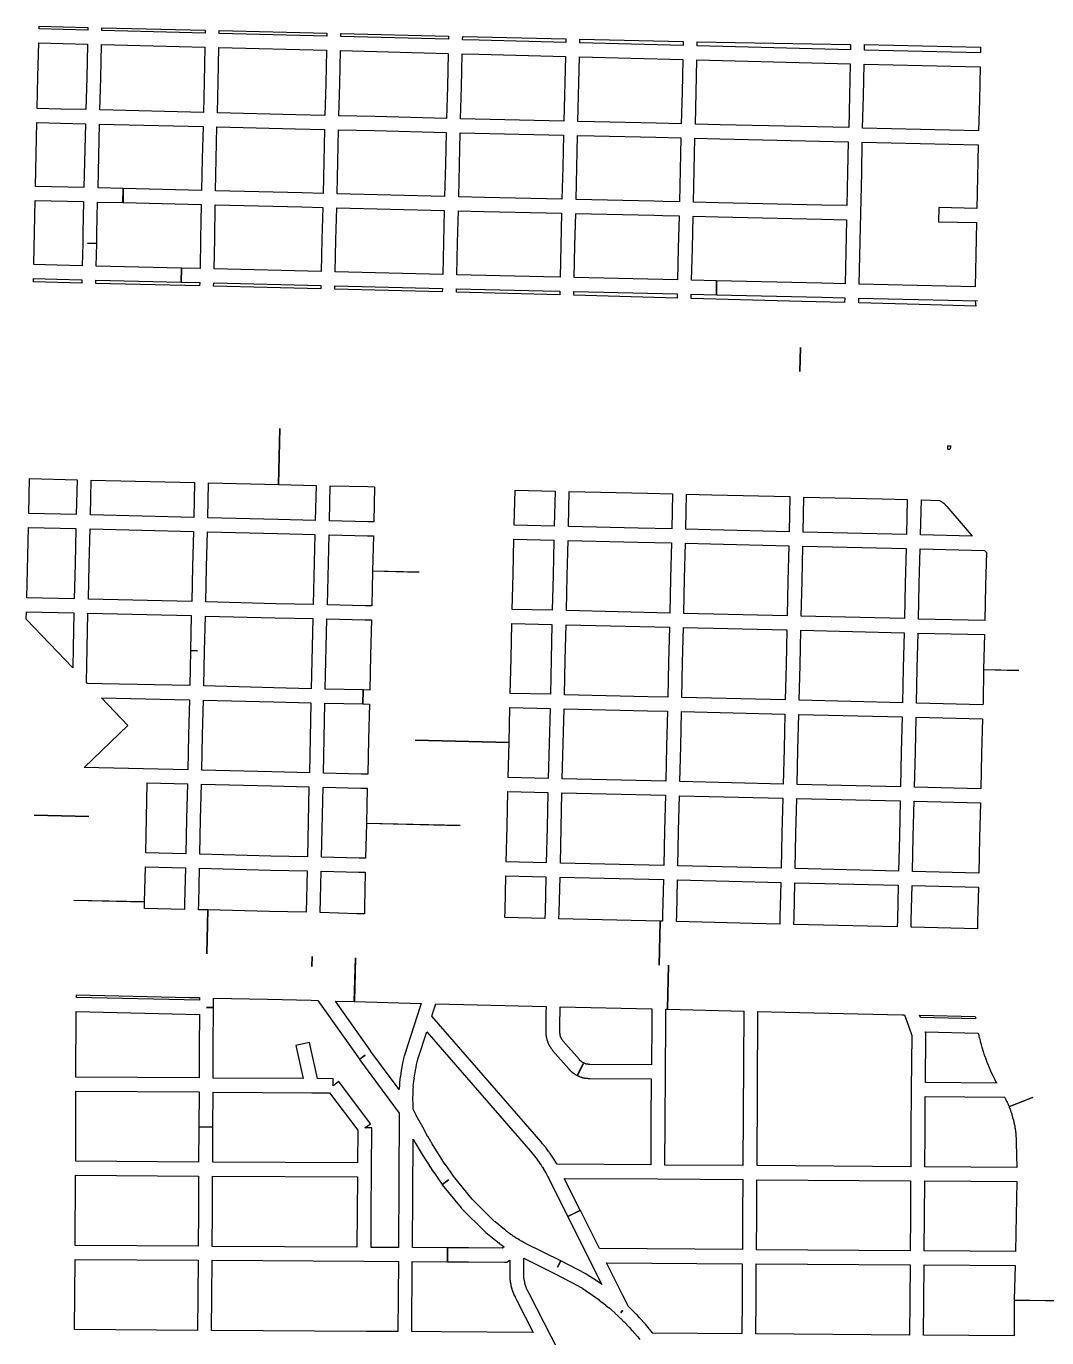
# Model space of a CAD drawing. Extents: x 0 to 1129, y 203 to 1017.
# Drawn here: x 114.6 to 196.5, y 681.2 to 786.5 of the extents above; entities that cross this region are included whole.
import ezdxf

# ---------------------------------------------------------------- set-up
doc = ezdxf.new("R2010")
doc.units = 0
doc.layers.get('0').update_dxf_attribs({"linetype": 'CONTINUOUS'})

msp = doc.modelspace()

# ---------------------------------------------------------------- linework, layer by layer
at = {"color": 1}
for points in [[(115.6335, 786.461668), (119.542278, 786.36289), (119.535234, 786.151223), (115.626456, 786.257045), (115.6335, 786.461668)], [(120.664111, 786.334668), (128.961444, 786.137112), (128.9544, 785.911334), (126.894178, 785.960712), (120.657067, 786.123023), (120.664111, 786.334668)], [(130.090333, 786.10889), (138.733389, 785.897223), (138.726345, 785.657334), (130.083289, 785.883112), (130.090333, 786.10889)], [(139.862278, 785.869023), (148.505333, 785.671468), (148.498289, 785.410378), (139.855234, 785.629112), (139.862278, 785.869023)], [(149.634222, 785.643246), (157.9245, 785.438601), (157.917456, 785.163468), (150.953622, 785.34689), (149.627178, 785.382179), (149.634222, 785.643246)], [(159.046333, 785.410401), (167.343667, 785.226957), (167.336622, 784.923556), (159.039289, 785.135246), (159.046333, 785.410401)], [(115.598222, 785.128111), (119.507, 785.022289), (119.4435, 782.327044), (119.38, 779.765889), (117.369167, 779.815266), (115.478278, 779.864667), (115.534722, 782.425845), (115.598222, 785.128111)], [(120.628833, 784.994067), (126.858889, 784.838822), (128.926167, 784.782378), (128.869722, 782.002511), (128.813278, 779.540111), (120.508889, 779.737667), (120.572389, 782.298822), (120.628833, 784.994067)], [(130.055056, 784.754291), (138.698111, 784.528513), (138.634611, 781.861536), (138.578167, 779.300358), (136.228667, 779.356802), (129.935111, 779.512024), (129.998611, 781.974425), (130.055056, 784.754291)], [(139.827, 784.500246), (148.470056, 784.281535), (148.406556, 781.635713), (148.336, 779.060424), (142.578667, 779.208602), (139.7, 779.27209), (139.7635, 781.833268), (139.827, 784.500246)], [(168.472556, 785.198734), (180.777444, 785.008223), (180.7704, 784.570801), (168.465511, 784.895334), (168.472556, 785.198734)], [(181.906333, 784.987068), (191.226722, 784.775401), (191.219678, 784.323846), (181.899289, 784.542579), (181.906333, 784.987068)], [(149.598944, 784.253177), (150.925389, 784.217888), (157.889222, 784.034466), (157.762222, 778.841577), (149.464889, 779.032066), (149.535444, 781.607355), (149.598944, 784.253177)], [(159.011056, 784.00647), (167.308389, 783.79478), (167.251944, 781.16307), (167.188444, 778.630114), (165.1635, 778.67247), (160.224611, 778.785359), (158.891111, 778.813581), (159.011056, 784.00647)], [(168.437278, 783.766671), (180.742167, 783.442138), (180.685722, 780.873916), (180.629278, 778.319782), (170.321111, 778.552627), (168.317333, 778.602004), (168.373778, 781.13496), (168.437278, 783.766671)], [(181.871056, 783.413916), (191.191444, 783.195182), (191.120889, 780.514071), (191.064444, 778.072849), (181.751111, 778.29156), (181.814611, 780.845694), (181.871056, 783.413916)], [(115.450056, 778.735846), (117.340944, 778.686445), (119.351778, 778.637068), (119.224778, 773.50769), (115.337167, 773.599401), (115.393611, 776.181734), (115.450056, 778.735846)], [(120.480667, 778.608846), (128.785056, 778.41129), (128.721556, 775.850135), (128.665111, 773.274846), (122.385667, 773.430068), (122.364511, 772.301179), (128.643956, 772.145957), (128.594567, 769.415468), (128.552234, 767.016579), (127.056456, 767.044801), (127.0353, 765.915912), (128.516967, 765.88769), (128.509923, 765.612512), (120.170256, 765.817112), (120.1773, 766.078179), (127.028245, 765.915912), (127.056467, 767.044801), (120.205523, 767.207068), (120.254911, 769.027401), (119.499967, 769.048624), (120.254911, 769.041625), (120.269023, 769.888292), (120.325467, 772.350692), (122.357467, 772.301292), (122.385689, 773.430181), (120.353689, 773.479581), (120.480667, 778.608846)], [(129.906889, 778.383135), (136.200444, 778.227913), (138.549944, 778.171469), (138.486444, 775.603247), (138.486444, 775.596247), (138.43, 773.042114), (136.750778, 773.077403), (129.779889, 773.246736), (129.850444, 775.822025), (129.906889, 778.383135)], [(139.671778, 778.143247), (142.550444, 778.079758), (148.307778, 777.93158), (148.251333, 775.370425), (148.187833, 772.802202), (139.558889, 773.013846), (139.615333, 775.575024), (139.671778, 778.143247)], [(149.436667, 777.903358), (157.734, 777.712869), (157.677556, 775.144647), (157.607, 772.576425), (151.384, 772.72458), (149.316722, 772.77398), (149.380222, 775.335135), (149.436667, 777.903358)], [(158.862889, 777.68476), (160.196389, 777.656537), (165.135278, 777.550693), (167.160222, 777.501293), (167.033222, 772.364848), (165.706778, 772.400137), (165.015333, 772.414135), (158.735889, 772.555247), (158.806444, 775.116425), (158.862889, 777.68476)], [(168.289111, 777.47307), (170.292889, 777.423693), (180.601056, 777.190848), (180.544611, 774.735515), (180.481111, 772.061471), (178.477333, 772.09676), (170.172944, 772.294315), (168.162111, 772.336626), (168.289111, 777.47307)], [(181.722889, 777.162671), (191.036222, 776.94396), (190.979778, 774.375738), (190.923333, 771.828671), (187.861222, 771.899249), (187.833, 770.77036), (190.895111, 770.699782), (190.831611, 768.124516), (190.775167, 765.549249), (181.468889, 765.76796), (181.595889, 771.461782), (181.6735, 774.707338), (181.722889, 777.162671)], [(115.308944, 772.470873), (119.196556, 772.379162), (119.140111, 769.909695), (119.126, 769.055985), (119.076611, 767.235651), (117.065778, 767.285029), (115.196056, 767.327385), (115.245444, 769.923829), (115.308944, 772.470873)], [(129.758722, 772.118096), (136.729611, 771.955829), (138.401778, 771.913473), (138.331222, 769.338207), (138.274778, 766.769985), (129.681111, 766.988718), (129.723444, 769.401695), (129.758722, 772.118096)], [(139.530667, 771.885251), (148.159611, 771.673607), (148.096111, 769.098318), (148.032611, 766.530096), (139.403667, 766.741762), (139.460111, 769.309985), (139.530667, 771.885251)], [(149.2885, 771.645385), (151.362833, 771.595985), (157.578778, 771.461918), (157.522333, 768.87254), (157.465889, 766.318429), (156.132389, 766.346651), (149.1615, 766.501873), (149.225, 769.077162), (149.2885, 771.645385)], [(158.707667, 771.433605), (164.987111, 771.28545), (165.678556, 771.271452), (167.005, 771.236162), (166.948556, 768.639718), (166.885056, 766.099718), (158.587722, 766.290229), (158.651222, 768.84434), (158.707667, 771.433605)], [(168.133889, 771.207827), (170.144722, 771.165517), (178.449111, 770.98205), (180.452889, 770.932672), (180.34, 765.796228), (178.463222, 765.838561), (170.024778, 766.029072), (170.003622, 764.900183), (178.435011, 764.709672), (180.311789, 764.667339), (180.304745, 764.293383), (176.861634, 764.37805), (167.978689, 764.617961), (167.985734, 764.949561), (170.003622, 764.900183), (170.017734, 766.029072), (168.013956, 766.071383), (168.077456, 768.611383), (168.133889, 771.207827)], [(115.167833, 766.205043), (117.044611, 766.16271), (119.048389, 766.106266), (119.041345, 765.845199), (115.160789, 765.936932), (115.167833, 766.205043)], [(129.645833, 765.859332), (138.246556, 765.640599), (138.239511, 765.379555), (129.638789, 765.584154), (129.645833, 765.859332)], [(139.375444, 765.612377), (148.004389, 765.40071), (147.997345, 765.14671), (139.3684, 765.351332), (139.375444, 765.612377)], [(149.133278, 765.372601), (156.104167, 765.217378), (157.437667, 765.189156), (157.430622, 764.89989), (149.126234, 765.118601), (149.133278, 765.372601)], [(158.5595, 765.160934), (166.856833, 764.97749), (166.849789, 764.64589), (158.552456, 764.871668), (158.5595, 765.160934)], [(181.440667, 764.638868), (190.979778, 764.41309), (190.796333, 764.384868), (190.852778, 764.003868), (186.280778, 764.123801), (181.433611, 764.264912), (181.440667, 764.638868)], [(176.762833, 760.680803), (176.713444, 758.740537), (176.7064, 758.740537), (176.762833, 760.680803)], [(134.951611, 754.161605), (134.965722, 754.161605), (134.845778, 749.674272), (137.865556, 749.603739), (137.802056, 746.795605), (134.789333, 746.866183), (129.166056, 746.993161), (129.229556, 749.808339), (134.845778, 749.674272), (134.951611, 754.161605)], [(188.595, 752.778716), (188.827833, 752.771717), (188.743167, 752.489495), (188.587944, 752.496494), (188.595, 752.778716)], [(114.857389, 750.153666), (118.674444, 750.061955), (118.610944, 747.260911), (114.793889, 747.352622), (114.857389, 750.153666)], [(119.803333, 750.033778), (128.100667, 749.836222), (128.044222, 747.021044), (119.739833, 747.232734), (119.803333, 750.033778)], [(138.994444, 749.575291), (142.021278, 749.504713), (142.550444, 749.490714), (142.550444, 749.483715), (142.494, 746.675604), (142.028333, 746.689602), (138.930944, 746.767202), (138.994444, 749.575291)], [(153.839333, 749.215401), (157.056667, 749.144846), (157.056667, 749.137846), (156.993167, 746.329758), (153.768778, 746.407358), (153.839333, 749.215401)], [(158.185556, 749.116623), (164.472056, 748.968445), (166.482889, 748.919068), (166.419389, 746.110957), (163.731222, 746.167401), (158.122056, 746.301468), (158.185556, 749.116623)], [(167.611778, 748.8908), (169.643778, 748.841423), (175.909111, 748.700312), (175.845611, 745.885134), (169.552056, 746.033289), (167.548278, 746.082689), (167.611778, 748.8908)], [(177.038, 748.672089), (183.331556, 748.516845), (185.335333, 748.467467), (185.264778, 745.6664), (176.9745, 745.856911), (177.038, 748.672089)], [(186.464222, 748.439245), (187.917667, 748.403956), (187.931778, 748.389958), (187.938822, 748.382958), (187.967044, 748.375959), (187.9882, 748.36896), (188.023477, 748.340738), (188.030522, 748.340738), (188.044633, 748.319515), (188.072855, 748.312516), (188.079899, 748.305517), (188.108122, 748.284294), (188.129277, 748.270295), (188.150432, 748.249072), (188.171588, 748.242073), (188.178632, 748.235074), (188.185676, 748.228075), (188.206832, 748.206852), (188.220943, 748.206852), (188.25622, 748.171585), (188.270332, 748.164586), (188.291487, 748.143363), (188.312642, 748.129365), (188.340865, 748.101143), (188.347909, 748.094143), (188.36202, 748.07292), (188.376131, 748.065921), (188.390242, 748.051923), (188.390242, 748.037699), (188.411398, 748.023701), (188.432553, 747.995479), (188.453708, 747.967256), (188.460753, 747.960257), (188.49603, 747.924968), (188.503075, 747.917969), (188.510119, 747.91097), (188.52423, 747.903971), (190.139952, 746.020149), (190.132908, 746.01315), (190.54213, 745.540439), (186.393463, 745.639194), (186.464222, 748.439245)], [(114.765667, 746.22371), (118.582722, 746.131999), (118.519222, 743.309777), (118.448667, 740.494599), (114.631611, 740.58631), (114.765667, 746.22371)], [(119.711611, 746.10389), (128.016, 745.899267), (127.945444, 743.084112), (127.874889, 740.275978), (119.577556, 740.46649), (119.648111, 743.281668), (119.711611, 746.10389)], [(129.137833, 745.871045), (134.761111, 745.737001), (137.773833, 745.666423), (137.639778, 740.036112), (134.62, 740.106645), (129.003778, 740.247756), (129.074333, 743.05589), (129.137833, 745.871045)], [(138.902722, 745.638042), (142.000111, 745.560443), (142.465778, 745.546444), (142.388167, 742.738333), (146.148778, 742.6466), (142.388167, 742.731266), (142.331722, 739.923178), (141.809611, 739.937176), (138.768667, 740.007754), (138.902722, 745.638042)], [(153.740556, 745.278288), (156.964944, 745.200688), (156.901444, 742.392555), (156.830889, 739.577399), (153.613556, 739.654999), (153.677056, 742.477221), (153.740556, 745.278288)], [(158.093833, 745.172466), (163.703, 745.038399), (166.391167, 744.981955), (166.327667, 742.166777), (166.257111, 739.358688), (157.959778, 739.549177), (158.030333, 742.357288), (158.093833, 745.172466)], [(167.520056, 744.953733), (169.523833, 744.904332), (175.817389, 744.756177), (175.753889, 741.940999), (175.690389, 739.132911), (167.386, 739.330466), (167.456556, 742.138555), (167.520056, 744.953733)], [(176.946278, 744.727955), (185.236556, 744.537444), (185.173056, 741.722288), (185.109556, 738.907133), (176.819278, 739.104688), (176.882778, 741.919844), (176.946278, 744.727955)], [(186.365444, 744.509176), (191.530111, 744.382199), (191.685333, 744.205799), (191.628889, 741.581132), (191.558333, 738.75891), (186.238444, 738.878865), (186.301944, 741.694021), (186.365444, 744.509176)], [(114.603389, 739.457579), (118.420444, 739.365868), (118.356944, 736.557757), (118.321667, 734.970246), (116.480167, 736.889357), (114.589278, 738.864912), (114.603389, 739.457579)], [(119.549333, 739.337646), (127.846667, 739.147135), (127.783167, 736.339046), (128.347611, 736.317823), (127.783167, 736.324822), (127.719667, 733.530822), (120.664111, 733.686067), (119.514056, 733.714289), (119.422333, 733.813044), (119.485833, 736.529444), (119.549333, 739.337646)], [(128.975556, 739.11907), (134.591778, 738.977959), (137.611556, 738.907426), (137.470444, 733.270026), (134.471833, 733.354693), (128.848556, 733.502848), (128.912056, 736.310982), (128.975556, 739.11907)], [(138.740444, 738.879204), (141.781389, 738.815693), (142.3035, 738.801695), (142.232944, 735.986517), (142.169444, 733.171361), (141.647333, 733.185359), (141.626178, 732.056471), (142.141234, 732.042472), (142.070678, 729.227317), (142.007178, 726.419183), (141.470956, 726.433407), (138.451178, 726.50394), (138.571122, 732.113118), (141.619122, 732.056674), (141.647345, 733.185563), (138.599345, 733.242007), (138.740444, 738.879204)], [(153.585333, 738.526404), (156.802667, 738.448804), (156.739167, 735.640693), (156.675667, 732.832582), (153.458333, 732.903137), (153.521833, 735.718315), (153.585333, 738.526404)], [(157.931556, 738.420672), (166.228889, 738.230183), (166.165389, 735.42205), (166.101889, 732.599827), (164.493222, 732.642183), (157.804556, 732.80445), (157.868056, 735.612561), (157.931556, 738.420672)], [(167.357778, 738.201893), (175.662167, 738.004338), (175.598667, 735.188889), (175.528111, 732.380778), (167.230778, 732.571266), (167.294278, 735.393489), (167.357778, 738.201893)], [(176.791056, 737.976206), (185.081333, 737.77865), (185.010778, 734.970517), (184.947278, 732.162428), (176.657, 732.352917), (176.727556, 735.161028), (176.791056, 737.976206)], [(186.210222, 737.750428), (191.530111, 737.630472), (191.466611, 734.822361), (194.288833, 734.751806), (191.466611, 734.80825), (191.417222, 732.232961), (191.417222, 732.155361), (191.410178, 732.000139), (186.076178, 732.134206), (186.139678, 734.942294), (186.210222, 737.750428)], [(120.628833, 732.557178), (120.642944, 732.557178), (127.691444, 732.401933), (127.627944, 729.579711), (127.564444, 726.771622), (119.253, 726.969178), (122.759611, 730.327622), (120.628833, 732.557178)], [(128.820333, 732.373711), (134.443611, 732.2326), (137.442222, 732.140889), (137.322278, 726.531711), (134.309556, 726.609333), (128.679222, 726.7434), (128.756833, 729.551489), (128.820333, 732.373711)], [(153.430111, 731.774068), (156.647444, 731.703512), (156.576889, 728.895401), (156.576889, 728.888402), (156.506333, 726.073224), (153.296056, 726.150846), (153.359556, 728.958935), (145.831278, 729.142402), (153.359556, 728.973069), (153.430111, 731.774068)], [(157.776333, 731.675471), (164.465, 731.513204), (166.073667, 731.484982), (166.010167, 728.66276), (165.946667, 725.854378), (157.635222, 726.044889), (157.698722, 728.867111), (157.776333, 731.675471)], [(167.202556, 731.45676), (175.499889, 731.252137), (175.436389, 728.444026), (175.372889, 725.628848), (167.075556, 725.826404), (167.139056, 728.634537), (167.202556, 731.45676)], [(176.628778, 731.223915), (184.919056, 731.033426), (184.855556, 728.211204), (184.792056, 725.40307), (176.487667, 725.600626), (176.558222, 728.415556), (176.628778, 731.223915)], [(186.047944, 731.005204), (191.374889, 730.871137), (191.304333, 728.077137), (191.240833, 725.247871), (185.920944, 725.374848), (185.984444, 728.182982), (186.047944, 731.005204)], [(124.311833, 725.727536), (127.536222, 725.642869), (127.465667, 722.834735), (127.402167, 720.026647), (124.184833, 720.104247), (124.241278, 722.912358), (124.311833, 725.727536)], [(128.651, 725.614714), (134.288389, 725.480648), (137.294056, 725.403025), (137.167056, 719.786803), (134.231944, 719.850314), (128.531056, 719.998492), (128.594556, 722.806581), (128.651, 725.614714)], [(138.422944, 725.374803), (141.449778, 725.311314), (141.978944, 725.297316), (141.915444, 722.482161), (149.443722, 722.298694), (141.915444, 722.468027), (141.844889, 719.674027), (141.329833, 719.688251), (138.295944, 719.758784), (138.422944, 725.374803)], [(153.267833, 725.022138), (156.478111, 724.944516), (156.414611, 722.136405), (156.351111, 719.307116), (153.133778, 719.384738), (153.204333, 722.214004), (153.267833, 725.022138)], [(157.607, 724.916294), (165.918444, 724.725782), (165.847889, 721.910627), (165.847889, 721.903628), (165.784389, 719.088472), (157.48, 719.286028), (157.5435, 722.10825), (157.607, 724.916294)], [(167.047333, 724.69756), (175.344667, 724.500004), (175.267056, 721.684849), (175.203556, 718.869694), (166.913278, 719.060182), (166.976778, 721.882405), (167.047333, 724.69756)], [(176.4665, 724.471782), (184.763833, 724.274227), (184.700333, 721.459071), (184.629778, 718.643916), (176.332444, 718.841471), (176.395944, 721.656627), (176.4665, 724.471782)], [(185.892722, 724.246004), (191.212611, 724.119027), (191.142056, 721.31796), (191.078556, 718.488671), (185.751611, 718.615694), (185.815111, 721.430556), (185.892722, 724.246004)], [(115.238389, 723.131249), (119.605778, 723.01836), (115.231333, 723.124182), (115.238389, 723.131249)], [(124.156611, 718.975335), (127.373944, 718.897735), (127.310444, 716.089602), (127.296333, 715.567513), (124.079, 715.638046), (124.093111, 716.167224), (118.441611, 716.294224), (118.441611, 716.301223), (124.093111, 716.167156), (124.156611, 718.975335)], [(128.502833, 718.869513), (134.203722, 718.721335), (137.138833, 718.657824), (137.061222, 715.341735), (134.126111, 715.405224), (129.173111, 715.525157), (129.0955, 711.997379), (129.088456, 711.997379), (129.173122, 715.525157), (128.425234, 715.539381), (128.439345, 716.06147), (128.502833, 718.869513)], [(138.267722, 718.629602), (141.308667, 718.559069), (141.816667, 718.544845), (141.753167, 715.722622), (141.739056, 715.200534), (141.146389, 715.214532), (138.190111, 715.313332), (138.267722, 718.629602)], [(153.105556, 718.269892), (156.322889, 718.192293), (156.252333, 715.384159), (156.238222, 714.847937), (153.020889, 714.918515), (153.035, 715.454737), (153.105556, 718.269892)], [(157.451778, 718.164003), (165.756167, 717.95938), (165.692667, 715.151269), (165.678556, 714.622091), (165.495111, 714.62909), (165.403389, 711.101313), (165.488056, 714.62909), (157.367111, 714.819579), (157.381222, 715.355801), (157.451778, 718.164003)], [(166.885056, 717.931158), (175.175333, 717.740669), (175.111833, 714.932536), (175.097722, 714.396313), (172.896389, 714.445714), (166.807444, 714.593869), (166.821556, 715.123047), (166.885056, 717.931158)], [(176.304222, 717.712515), (184.601556, 717.514959), (184.538056, 714.699781), (184.523944, 714.170603), (176.226611, 714.368159), (176.240722, 714.897337), (176.304222, 717.712515)], [(185.723389, 717.486692), (191.050333, 717.359669), (190.979778, 714.558625), (190.965667, 714.015359), (185.645778, 714.142336), (185.659889, 714.671514), (185.723389, 717.486692)], [(137.541, 711.792667), (137.548044, 711.792667), (137.519822, 710.981266), (137.541, 711.792667)], [(141.040556, 711.686822), (140.955889, 708.166111), (146.304, 708.025), (146.198167, 707.6934), (145.9865, 707.037222), (144.956389, 703.855178), (144.956389, 703.833955), (144.949345, 703.819957), (144.8929, 703.587112), (144.885856, 703.587112), (144.885856, 703.580113), (144.836467, 703.354335), (144.787078, 703.121513), (144.787078, 703.114514), (144.744745, 702.881669), (144.737701, 702.87467), (144.702423, 702.648892), (144.702423, 702.634894), (144.660089, 702.409116), (144.660089, 702.402117), (144.660089, 702.388119), (144.631867, 702.162341), (144.624823, 702.155342), (144.596601, 701.922498), (144.596601, 701.915498), (144.568378, 701.682676), (144.568378, 701.675677), (144.554267, 701.435788), (144.554267, 701.428789), (144.533112, 701.188878), (144.533112, 701.111278), (142.261223, 704.173389), (142.268267, 704.180388), (139.431934, 708.209122), (140.934767, 708.166788), (141.040556, 711.686822)], [(166.158333, 711.080135), (166.080722, 707.559401), (172.219056, 707.411246), (172.141444, 695.007556), (165.862, 695.049912), (165.883155, 698.500068), (165.911378, 702.514668), (165.9396, 706.458734), (165.946644, 707.559401), (166.073644, 707.559401), (166.158333, 711.080135)], [(118.625056, 708.716625), (127.6985, 708.497892), (128.502833, 708.483893), (128.502833, 708.272204), (118.625056, 708.490938), (118.625056, 708.716625)], [(129.631722, 708.45549), (133.956778, 708.349646), (137.456333, 708.272023), (138.013722, 708.258025), (141.336889, 703.537847), (141.802556, 703.855359), (141.351, 703.53078), (144.540111, 699.198692), (144.469556, 688.431892), (142.275278, 688.438891), (142.296433, 691.26818), (142.317589, 694.64778), (142.338744, 698.027379), (141.788411, 698.027379), (142.232911, 698.359002), (139.699966, 701.745668), (139.241355, 701.407002), (139.248399, 701.97849), (137.985455, 701.98549), (137.329288, 704.885312), (136.235677, 704.631312), (136.828344, 701.992556), (129.603455, 702.027823), (129.610499, 704.589001), (129.62461, 707.693445), (129.067221, 707.693445), (129.067221, 707.700444), (129.62461, 707.700444), (129.62461, 707.954444), (129.631654, 707.954444), (129.631722, 708.45549)], [(147.489333, 707.996778), (156.329944, 707.785111), (156.3229, 707.277111), (156.315856, 706.663266), (156.315856, 705.746067), (156.315856, 705.717845), (156.315856, 705.703621), (156.315856, 705.696622), (156.315856, 705.689622), (156.315856, 705.668399), (156.315856, 705.6614), (156.315856, 705.633178), (156.315856, 705.618954), (156.315856, 705.590732), (156.315856, 705.56251), (156.315856, 705.55551), (156.3229, 705.527288), (156.3229, 705.506065), (156.3229, 705.492067), (156.3229, 705.477843), (156.3229, 705.449621), (156.329944, 705.442622), (156.329944, 705.435622), (156.329944, 705.4074), (156.329944, 705.400401), (156.344056, 705.343957), (156.344056, 705.336958), (156.3511, 705.315734), (156.3511, 705.294511), (156.3511, 705.280287), (156.358144, 705.273288), (156.379299, 705.188622), (156.379299, 705.174623), (156.386344, 705.167624), (156.386344, 705.139402), (156.393388, 705.132403), (156.393388, 705.104181), (156.400432, 705.097182), (156.400432, 705.090182), (156.414543, 705.06196), (156.414543, 705.054961), (156.428654, 704.998517), (156.435699, 704.991518), (156.435699, 704.984518), (156.44981, 704.956296), (156.44981, 704.949297), (156.456854, 704.942298), (156.456854, 704.9283), (156.463898, 704.914076), (156.463898, 704.907077), (156.470943, 704.878854), (156.485054, 704.857631), (156.492098, 704.850632), (156.499142, 704.836634), (156.499142, 704.822636), (156.506187, 704.808638), (156.506187, 704.801638), (156.520298, 704.773416), (156.527342, 704.766417), (156.555564, 704.709973), (156.562608, 704.702974), (156.569653, 704.674751), (156.576697, 704.667752), (156.590808, 704.63953), (156.597852, 704.632531), (156.611963, 704.604309), (156.611963, 704.59731), (156.619008, 704.59031), (156.633119, 704.562088), (156.640163, 704.562088), (156.640163, 704.555089), (156.647207, 704.533866), (156.654252, 704.526867), (156.668363, 704.519868), (156.675407, 704.498645), (156.682451, 704.491646), (156.703607, 704.463423), (156.703607, 704.456424), (156.710651, 704.435201), (156.717695, 704.428202), (156.724739, 704.421203), (156.738851, 704.39998), (156.745895, 704.392981), (156.781173, 704.350625), (156.788217, 704.343626), (156.795261, 704.336626), (156.830539, 704.287226), (156.830539, 704.280227), (156.84465, 704.280227), (156.858761, 704.252005), (158.149928, 702.770316), (158.164039, 702.756318), (158.164039, 702.749318), (158.192261, 702.721096), (158.199305, 702.714097), (158.20635, 702.700099), (158.213394, 702.6931), (158.227505, 702.686101), (158.234549, 702.664878), (158.241594, 702.664878), (158.248638, 702.657878), (158.269793, 702.64388), (158.276838, 702.629656), (158.30506, 702.608433), (158.319171, 702.58721), (158.333282, 702.580211), (158.354437, 702.558988), (158.354437, 702.551989), (158.368548, 702.54499), (158.38266, 702.53799), (158.389704, 702.523992), (158.410859, 702.509994), (158.417903, 702.502995), (158.439059, 702.488771), (158.446103, 702.481772), (158.460214, 702.474773), (158.474325, 702.467774), (158.48137, 702.460774), (158.488414, 702.446776), (158.516636, 702.432552), (158.52368, 702.432552), (158.544836, 702.411329), (158.558947, 702.397331), (158.565991, 702.397331), (158.580102, 702.390332), (158.601258, 702.369109), (158.615369, 702.36211), (158.62948, 702.35511), (158.700035, 702.305733), (158.70708, 702.305733), (158.721191, 702.298734), (158.77058, 702.270511), (158.777624, 702.263512), (158.805846, 702.256513), (158.81289, 702.249514), (158.827002, 702.249514), (158.841113, 702.23529), (159.306779, 703.166623), (159.200946, 702.940846), (158.848168, 702.23529), (158.855212, 702.228291), (158.862257, 702.228291), (158.869301, 702.214293), (158.883412, 702.214293), (158.897523, 702.207294), (158.904567, 702.200295), (158.925723, 702.193295), (158.939834, 702.179071), (158.953945, 702.179071), (158.9751, 702.172072), (158.989212, 702.165073), (159.003323, 702.158074), (159.031545, 702.144076), (159.038589, 702.144076), (159.045633, 702.137077), (159.102078, 702.122853), (159.109122, 702.122853), (159.137344, 702.108855), (159.144389, 702.108855), (159.144389, 702.101855), (159.179666, 702.094856), (159.214944, 702.087857), (159.221988, 702.087857), (159.2361, 702.073859), (159.250211, 702.073859), (159.257255, 702.073859), (159.27841, 702.06686), (159.292521, 702.059861), (159.299566, 702.059861), (159.334843, 702.052862), (159.363066, 702.052862), (159.391288, 702.038638), (159.398332, 702.038638), (159.419488, 702.031639), (159.440643, 702.031639), (159.454754, 702.031639), (159.461798, 702.024639), (159.490021, 702.024639), (159.497065, 702.024639), (159.525287, 702.01764), (159.546442, 702.01764), (159.560554, 702.01764), (159.574665, 702.01764), (159.602887, 702.010641), (159.631109, 702.010641), (159.638153, 702.010641), (159.652264, 702.010641), (159.708709, 701.996643), (159.729864, 701.996643), (159.736909, 701.996643), (159.765131, 701.996643), (159.786286, 701.996643), (159.807442, 701.996643), (159.814486, 701.996643), (159.842708, 701.996643), (164.774541, 701.968421), (164.753386, 698.511176), (164.732231, 695.061021), (157.211008, 695.117465), (157.196897, 695.145687), (157.189853, 695.145687), (157.189853, 695.152686), (157.091075, 695.314975), (157.091075, 695.321975), (156.985242, 695.477219), (156.985242, 695.491218), (156.879409, 695.646462), (156.879409, 695.653462), (156.872364, 695.653462), (156.773586, 695.815751), (156.766542, 695.815751), (156.660709, 695.97095), (156.660709, 695.985174), (156.646598, 695.985174), (156.540764, 696.13333), (156.53372, 696.140329), (156.420831, 696.288507), (156.420831, 696.302505), (156.307942, 696.45066), (156.300898, 696.45066), (156.300898, 696.457659), (156.180954, 696.59877), (156.173909, 696.60577), (156.053965, 696.760969), (155.926965, 696.90208), (155.926965, 696.909079), (147.163965, 706.99148), (147.276854, 707.351302), (147.489333, 707.996778)], [(157.458833, 707.756889), (164.817778, 707.587556), (164.810734, 706.465711), (164.789578, 703.093178), (159.850689, 703.1214), (159.843645, 703.1214), (159.836601, 703.1214), (159.815445, 703.1214), (159.808401, 703.1214), (159.801357, 703.1214), (159.773135, 703.1214), (159.76609, 703.1214), (159.737868, 703.1214), (159.730824, 703.1214), (159.716713, 703.1214), (159.702602, 703.135398), (159.695557, 703.135398), (159.667335, 703.135398), (159.660291, 703.135398), (159.64618, 703.135398), (159.64618, 703.142398), (159.639135, 703.142398), (159.632091, 703.142398), (159.625047, 703.142398), (159.610936, 703.142398), (159.58978, 703.149397), (159.561558, 703.156396), (159.554514, 703.156396), (159.540403, 703.156396), (159.526292, 703.163395), (159.519247, 703.163395), (159.505136, 703.177619), (159.498092, 703.177619), (159.483981, 703.184618), (159.448703, 703.191617), (159.427548, 703.198616), (159.420504, 703.198616), (159.413459, 703.212614), (159.392304, 703.219614), (159.38526, 703.219614), (159.38526, 703.226613), (159.364104, 703.226613), (159.35706, 703.233612), (159.350016, 703.233612), (159.342971, 703.240611), (159.32886, 703.24761), (159.321816, 703.254609), (159.293594, 703.268607), (159.272438, 703.275606), (159.237161, 703.303829), (159.230116, 703.310828), (159.216005, 703.317827), (159.201894, 703.324826), (159.180739, 703.346049), (159.159583, 703.360047), (159.152539, 703.360047), (159.145495, 703.360047), (159.145495, 703.374271), (159.12434, 703.38827), (159.110228, 703.395269), (159.096117, 703.402268), (159.089073, 703.416266), (159.082029, 703.423265), (159.074985, 703.430264), (159.053829, 703.451487), (159.046785, 703.458486), (159.039741, 703.465486), (159.02563, 703.472485), (159.011518, 703.493708), (159.011518, 703.500707), (159.004474, 703.507706), (157.713307, 704.982328), (157.713307, 704.989327), (157.706263, 705.003326), (157.699219, 705.010325), (157.678064, 705.024323), (157.671019, 705.045546), (157.663975, 705.052545), (157.64282, 705.080767), (157.635775, 705.087767), (157.628731, 705.094766), (157.628731, 705.108764), (157.621687, 705.122988), (157.607576, 705.129987), (157.600531, 705.15121), (157.592889, 705.160444), (157.585845, 705.174443), (157.571734, 705.188441), (157.571734, 705.19544), (157.564689, 705.202439), (157.564689, 705.209438), (157.557645, 705.223436), (157.550601, 705.24466), (157.53649, 705.258658), (157.53649, 705.265657), (157.529445, 705.272656), (157.529445, 705.279655), (157.529445, 705.293879), (157.522401, 705.307877), (157.515357, 705.314876), (157.515357, 705.328875), (157.501246, 705.335874), (157.501246, 705.342873), (157.501246, 705.349872), (157.494201, 705.349872), (157.494201, 705.36387), (157.487157, 705.399159), (157.487157, 705.406158), (157.480113, 705.420157), (157.480113, 705.434381), (157.480113, 705.44138), (157.473069, 705.455378), (157.458958, 705.497711), (157.458958, 705.51171), (157.451913, 705.532933), (157.451913, 705.561155), (157.451913, 705.568154), (157.451913, 705.582152), (157.444869, 705.59615), (157.444869, 705.60315), (157.444869, 705.617148), (157.444869, 705.638371), (157.444869, 705.659594), (157.444869, 705.666593), (157.444869, 705.673592), (157.444869, 705.687816), (157.444869, 705.694815), (157.444869, 705.708814), (157.444869, 705.744103), (157.437825, 705.744103), (157.444869, 706.654258), (157.451913, 707.275147), (157.458833, 707.756889)], [(118.610944, 707.361733), (128.495778, 707.142999), (128.481667, 704.588911), (128.474622, 702.034777), (118.575678, 702.098288), (118.610944, 707.361733)], [(173.347944, 707.382956), (175.499889, 707.326511), (184.919056, 707.107778), (185.123667, 707.100779), (185.448222, 706.148267), (185.688111, 705.442712), (185.659889, 701.110601), (185.631667, 697.731001), (185.610511, 694.915823), (173.270333, 695.000444), (173.347944, 707.382956)], [(186.323111, 707.072466), (190.796333, 706.959577), (190.803378, 706.910177), (190.803378, 706.881955), (190.810422, 706.853733), (190.817466, 706.77611), (186.386577, 706.881955), (186.323111, 707.072466)], [(146.755556, 705.731956), (155.074056, 696.164622), (155.186944, 696.030578), (155.193989, 696.023579), (155.299822, 695.889535), (155.306866, 695.882536), (155.4127, 695.748491), (155.518533, 695.614447), (155.532644, 695.607448), (155.638477, 695.466337), (155.624366, 695.466337), (155.7302, 695.325226), (155.744311, 695.318227), (155.836033, 695.177116), (155.828989, 695.177116), (155.934822, 695.036004), (155.934822, 695.029005), (156.026544, 694.887894), (156.033589, 694.873896), (156.118255, 694.732785), (156.132366, 694.725786), (156.209977, 694.57763), (156.217022, 694.570631), (156.308744, 694.42952), (156.308744, 694.415296), (156.386355, 694.274185), (156.386355, 694.267186), (156.471022, 694.111964), (156.471022, 694.097966), (156.541577, 693.956854), (156.555688, 693.949855), (156.555688, 693.942856), (156.562733, 693.935857), (158.072622, 690.909035), (159.081566, 691.417035), (157.797455, 693.978213), (165.283399, 693.935857), (172.134344, 693.886479), (172.113188, 691.064257), (172.092033, 688.256146), (160.626755, 688.340813), (159.088644, 691.409991), (158.072644, 690.909035), (159.765977, 687.522368), (160.796089, 685.462146), (160.718477, 685.518591), (160.704366, 685.52559), (160.422144, 685.723145), (160.139922, 685.913657), (160.132878, 685.913657), (159.8436, 686.104168), (159.836556, 686.111167), (159.554333, 686.287545), (159.533178, 686.294544), (159.519067, 686.301543), (157.515289, 687.345765), (157.254234, 686.837765), (157.508234, 687.345765), (154.7354, 688.728654), (154.721289, 688.735653), (154.693067, 688.756876), (154.601345, 688.799187), (154.5449, 688.827409), (154.530789, 688.834408), (154.4814, 688.869697), (154.4179, 688.897919), (154.410856, 688.904919), (154.354411, 688.933141), (154.347367, 688.94014), (154.283867, 688.975429), (154.262712, 688.982428), (154.23449, 689.01065), (154.227445, 689.01065), (154.171001, 689.038873), (154.163957, 689.045872), (154.051068, 689.116427), (153.987568, 689.151716), (153.931123, 689.186983), (153.924079, 689.193982), (153.895857, 689.215205), (153.81119, 689.264605), (153.754746, 689.299872), (153.740635, 689.31387), (153.698301, 689.349159), (153.68419, 689.349159), (153.634801, 689.39147), (153.627757, 689.39147), (153.606602, 689.405694), (153.599557, 689.405694), (153.578402, 689.426917), (153.571358, 689.433916), (153.521969, 689.469182), (153.507858, 689.469182), (153.402024, 689.546805), (153.39498, 689.560803), (153.345591, 689.603159), (153.345591, 689.59616), (153.289147, 689.638493), (153.282102, 689.638493), (153.239769, 689.680826), (153.232725, 689.680826), (153.17628, 689.72316), (153.11278, 689.779604), (153.077333, 689.807556), (153.070289, 689.814555), (153.063245, 689.814555), (152.999745, 689.863955), (152.2448, 690.477799), (152.195411, 690.513066), (150.389189, 692.319288), (148.900467, 694.153733), (148.618245, 694.548844), (148.618245, 694.555843), (148.2443, 695.085021), (148.237256, 695.099019), (147.884478, 695.635241), (147.877434, 695.64224), (147.531712, 696.192551), (147.524668, 696.19955), (147.186001, 696.742839), (147.178957, 696.756838), (146.854401, 697.307193), (146.847357, 697.321192), (146.529857, 697.885636), (146.529857, 697.892635), (146.219412, 698.45708), (146.212368, 698.464079), (145.908979, 699.035567), (145.908979, 699.042567), (145.662035, 699.536478), (145.662035, 699.557701), (145.662035, 699.5647), (145.65499, 699.776344), (145.65499, 699.790568), (145.647946, 700.009279), (145.633835, 700.22799), (145.633835, 700.234989), (145.633835, 700.446656), (145.633835, 700.460654), (145.647946, 700.672321), (145.647946, 700.67932), (145.65499, 700.898054), (145.65499, 700.905053), (145.662035, 701.116742), (145.662035, 701.13074), (145.68319, 701.349474), (145.669079, 701.349474), (145.697301, 701.56114), (145.697301, 701.568139), (145.725523, 701.78685), (145.718479, 701.78685), (145.753757, 702.019695), (145.739646, 702.019695), (145.774924, 702.224295), (145.774924, 702.238293), (145.810201, 702.442915), (145.810201, 702.449914), (145.845479, 702.661581), (145.845479, 702.66858), (145.894868, 702.880224), (145.894868, 702.894448), (145.937201, 703.106092), (145.937201, 703.113092), (145.98659, 703.324758), (145.98659, 703.331757), (146.035979, 703.508158), (146.043023, 703.543447), (146.755556, 705.731956)], [(186.774667, 705.738955), (191.029167, 705.640177), (191.050322, 705.548466), (191.057366, 705.513177), (191.071477, 705.491954), (191.092633, 705.386109), (191.085589, 705.386109), (191.092633, 705.357887), (191.113788, 705.294398), (191.120832, 705.230887), (191.177277, 705.01922), (191.184321, 704.997997), (191.191365, 704.962731), (191.254865, 704.751064), (191.26191, 704.722842), (191.268954, 704.687553), (191.332454, 704.482953), (191.339498, 704.454731), (191.339498, 704.440733), (191.410054, 704.229066), (191.424165, 704.200844), (191.431209, 704.165577), (191.494709, 703.960955), (191.50882, 703.939732), (191.515865, 703.904443), (191.58642, 703.69982), (191.600531, 703.678597), (191.607575, 703.657374), (191.678131, 703.452752), (191.692242, 703.417463), (191.706353, 703.38924), (191.783964, 703.184641), (191.791009, 703.163417), (191.812164, 703.135195), (191.889775, 702.930595), (191.896819, 702.902373), (191.917975, 702.88115), (191.995586, 702.67655), (192.009697, 702.648328), (192.023808, 702.620106), (192.108475, 702.429594), (192.12963, 702.401372), (192.136674, 702.366106), (192.235452, 702.175594), (192.242496, 702.147372), (192.249541, 702.126149), (192.305985, 702.034416), (192.348318, 701.93566), (192.36243, 701.907438), (192.376541, 701.879216), (192.468263, 701.695749), (192.489418, 701.660482), (192.503529, 701.63226), (186.795585, 701.667527), (186.81674, 705.512816), (186.81674, 705.597482), (186.788518, 705.69626), (186.774667, 705.738955)], [(118.575667, 700.976444), (128.467556, 700.912932), (128.4464, 698.104821), (129.575289, 698.097822), (129.596444, 700.905911), (137.533944, 700.856533), (138.952111, 700.849534), (141.209889, 697.84389), (141.195778, 695.219223), (129.561167, 695.289756), (129.575278, 698.09789), (128.446389, 698.09789), (128.432278, 695.289756), (118.561556, 695.353267), (118.575667, 700.976444)], [(186.781722, 700.538977), (193.145833, 700.496666), (193.159944, 700.475443), (193.188167, 700.426042), (193.223444, 700.35551), (193.258722, 700.299065), (193.279878, 700.228487), (193.3081, 700.179109), (193.343378, 700.10151), (193.3716, 700.052109), (193.399822, 699.981554), (193.428044, 699.918042), (193.4492, 699.861598), (193.477422, 699.791065), (193.505644, 699.734621), (195.361255, 700.482487), (195.424755, 700.482487), (195.022589, 700.313154), (193.5127, 699.720487), (193.526811, 699.678176), (193.547966, 699.628776), (193.55501, 699.600554), (193.583233, 699.537065), (193.611455, 699.466487), (193.625566, 699.402998), (193.653788, 699.325376), (193.667899, 699.268931), (193.696122, 699.198398), (193.717277, 699.141954), (193.738432, 699.071376), (193.759588, 699.007887), (193.773699, 698.937332), (193.794854, 698.87382), (193.823076, 698.79622), (193.830121, 698.739776), (193.858343, 698.662176), (193.865387, 698.598665), (193.879498, 698.521065), (193.900654, 698.457554), (193.914765, 698.386998), (193.928876, 698.330554), (193.942987, 698.267065), (193.964142, 698.189443), (193.971187, 698.104776), (193.978231, 698.062443), (193.985275, 697.984843), (194.00643, 697.90722), (194.013475, 697.843732), (194.020519, 697.787287), (194.03463, 697.702621), (194.041674, 697.639109), (194.048719, 697.505065), (194.055763, 697.505065), (194.062807, 697.39922), (194.055763, 697.39922), (194.062807, 697.34982), (194.062807, 697.314554), (194.076918, 697.258109), (194.076918, 697.244111), (194.076918, 697.230113), (194.083963, 697.138402), (194.076918, 697.138402), (194.083963, 697.018446), (194.083963, 696.93378), (194.091007, 696.85618), (194.091007, 696.849181), (194.140396, 694.85247), (186.739118, 694.901847), (186.760273, 697.731136), (186.781722, 700.538977)], [(145.654889, 697.131358), (145.873611, 696.757402), (145.873611, 696.743404), (146.219333, 696.171892), (146.219333, 696.164893), (146.572111, 695.600449), (146.572111, 695.59345), (146.931944, 695.029005), (146.938989, 695.015007), (147.298822, 694.464674), (147.312933, 694.464674), (147.686878, 693.907274), (147.983211, 693.498074), (148.484155, 693.857896), (147.997322, 693.462785), (149.514266, 691.614229), (149.535422, 691.586007), (149.549533, 691.572009), (151.447477, 689.674053), (151.468633, 689.65283), (151.489788, 689.624608), (152.294122, 688.982564), (152.357622, 688.940208), (152.364666, 688.933209), (152.406999, 688.897942), (152.406999, 688.890943), (152.414043, 688.890943), (152.477543, 688.834498), (152.533988, 688.792165), (152.541032, 688.792165), (152.604532, 688.735721), (152.660977, 688.693387), (152.724477, 688.651054), (152.731521, 688.644055), (152.858521, 688.552321), (152.865565, 688.545322), (152.893787, 688.524099), (152.907898, 688.5171), (152.907898, 688.510101), (152.92201, 688.510101), (152.929054, 688.503102), (152.964332, 688.47488), (152.830276, 688.383146), (150.099776, 688.404369), (148.413498, 688.411368), (148.406454, 687.282479), (150.092732, 687.27548), (152.999621, 687.254257), (153.183065, 687.254257), (153.324176, 687.353035), (153.415898, 687.416524), (153.408854, 686.344079), (153.408854, 686.33708), (153.408854, 686.259458), (153.408854, 686.174791), (153.408854, 686.160793), (153.415898, 686.076126), (153.415898, 686.069127), (153.415898, 686.055129), (153.422943, 685.970462), (153.422943, 685.963463), (153.429987, 685.87173), (153.429987, 685.86473), (153.429987, 685.857731), (153.437031, 685.773065), (153.437031, 685.766066), (153.451142, 685.766066), (153.458187, 685.681399), (153.458187, 685.667175), (153.472298, 685.582508), (153.472298, 685.575509), (153.493453, 685.483798), (153.493453, 685.476799), (153.507564, 685.385066), (153.507564, 685.378066), (153.535786, 685.300444), (153.535786, 685.293445), (153.535786, 685.279447), (153.564009, 685.19478), (153.564009, 685.187781), (153.592231, 685.103114), (153.592231, 685.096115), (153.592231, 685.089116), (153.613386, 685.011494), (153.641608, 684.919783), (153.648653, 684.912784), (153.648653, 684.905785), (153.68393, 684.821118), (153.68393, 684.814119), (153.712153, 684.736496), (153.719197, 684.729497), (153.754475, 684.644831), (153.754475, 684.637831), (153.789753, 684.560209), (153.789753, 684.55321), (153.803864, 684.546211), (153.839141, 684.461544), (153.839141, 684.454545), (153.874419, 684.384012), (153.881463, 684.384012), (153.881463, 684.377013), (153.987297, 684.172391), (155.306686, 681.604168), (147.926575, 681.660613), (145.562963, 681.674837), (145.591186, 687.305148), (148.406352, 687.283924), (148.406352, 688.412813), (145.598241, 688.426812), (145.654889, 697.131358)], [(118.5545, 694.224333), (128.425222, 694.160822), (128.411111, 691.345667), (128.389956, 688.523444), (118.519234, 688.586956), (118.5545, 694.224333)], [(129.554111, 694.160822), (141.188722, 694.090289), (141.167567, 691.275111), (141.146411, 688.445845), (129.518856, 688.516378), (129.540011, 691.3386), (129.554111, 694.160822)], [(173.263278, 693.871556), (185.603444, 693.786889), (185.589333, 690.978778), (185.568178, 688.163622), (173.220956, 688.241222), (173.242111, 691.063444), (173.263278, 693.871556)], [(186.732333, 693.772778), (194.140667, 693.7234), (194.077167, 690.992889), (194.013667, 688.107178), (186.697056, 688.156556), (186.718211, 690.971711), (186.732333, 693.772778)], [(157.967048, 678.89181), (156.739381, 681.290698), (154.996659, 684.691499), (154.989615, 684.691499), (154.883781, 684.881988), (154.883781, 684.895986), (154.862626, 684.945386), (154.848515, 684.952385), (154.827359, 685.00883), (154.827359, 685.015829), (154.813248, 685.022828), (154.799137, 685.079272), (154.792093, 685.086271), (154.770938, 685.135649), (154.763893, 685.156872), (154.742738, 685.206272), (154.735694, 685.22027), (154.721583, 685.269648), (154.707471, 685.290871), (154.69336, 685.347316), (154.69336, 685.361314), (154.679249, 685.417758), (154.665138, 685.417758), (154.665138, 685.431756), (154.651027, 685.488201), (154.651027, 685.502199), (154.629872, 685.551577), (154.629872, 685.5728), (154.615761, 685.629244), (154.615761, 685.643242), (154.608716, 685.69262), (154.594605, 685.713843), (154.587561, 685.770288), (154.587561, 685.784286), (154.57345, 685.84073), (154.580494, 685.84073), (154.559339, 685.911286), (154.559339, 685.925284), (154.552294, 685.981729), (154.552294, 686.002952), (154.54525, 686.052352), (154.54525, 686.073575), (154.54525, 686.122953), (154.54525, 686.144176), (154.538206, 686.207687), (154.538206, 686.214686), (154.538206, 686.278175), (154.538206, 686.285174), (154.538206, 686.348685), (154.538206, 686.355684), (154.544889, 687.571046)], [(154.544889, 687.571046), (157.000222, 686.336313), (158.961667, 685.313268), (158.996944, 685.299044), (159.243889, 685.150889), (159.250933, 685.136891), (159.519044, 684.974624), (159.526089, 684.9604), (159.787144, 684.784023), (160.055255, 684.600578), (160.062299, 684.600578), (160.316299, 684.417134), (160.330411, 684.410135), (160.584411, 684.219623), (160.591455, 684.212624), (160.845455, 684.022113), (160.859566, 684.008115), (161.10651, 683.817626), (161.113555, 683.810627), (161.353444, 683.606004), (161.360488, 683.599005), (161.600377, 683.394406), (161.607421, 683.387406), (161.84731, 683.17574), (161.854354, 683.161742), (162.094243, 682.943031), (162.320021, 682.724297), (162.327065, 682.724297), (162.559898, 682.491475), (162.566943, 682.484476), (162.785665, 682.265765), (162.799776, 682.258766), (163.011443, 682.025921), (163.018487, 682.018922), (163.230154, 681.779033), (163.237198, 681.772034), (163.45592, 681.532168), (163.448876, 681.532168), (163.660542, 681.285212), (163.667587, 681.278213), (163.872198, 681.031257)], [(118.512167, 687.458225), (128.382889, 687.40178), (128.368778, 684.593647), (128.347622, 681.778491), (118.4769, 681.842003), (118.512167, 687.458225)], [(129.511778, 687.40178), (141.710833, 687.324158), (144.469556, 687.302935), (144.434278, 681.672624), (141.880167, 681.686622), (129.4765, 681.764245), (129.497655, 684.586467), (129.511778, 687.40178)], [(161.191222, 687.204225), (172.085, 687.126602), (172.063845, 684.311425), (172.070889, 684.311425), (172.049734, 681.496269), (164.909511, 681.545647), (164.754289, 681.736158), (164.747245, 681.743157), (164.535578, 681.997157), (164.535578, 682.011381), (164.528534, 682.011381), (164.316867, 682.265381), (164.302756, 682.27238), (164.084034, 682.52638), (164.07699, 682.52638), (164.07699, 682.540378), (163.844156, 682.787312), (163.837112, 682.794311), (163.611334, 683.041244), (163.597223, 683.041244), (163.36439, 683.2882), (163.36439, 683.295199), (163.117445, 683.520977), (163.117445, 683.535201), (162.941056, 683.704534), (162.47539, 684.635867), (161.191222, 687.204225)], [(173.206833, 687.119558), (185.554056, 687.041936), (185.5329, 684.219714), (185.518789, 681.404536), (173.178622, 681.489202), (173.199778, 684.311425), (173.192734, 684.311425), (173.206833, 687.119558)], [(186.682944, 687.027757), (193.985444, 686.978379), (193.929, 684.233757), (197.682556, 684.14909), (193.929, 684.177313), (193.907845, 681.348023), (186.640622, 681.397424), (186.661778, 684.212602), (186.682944, 687.027757)], [(162.489444, 683.373137), (162.4824, 683.359139), (162.461245, 683.337916), (162.327189, 683.196805), (162.475356, 683.366138), (162.489444, 683.373137)]]:
    msp.add_lwpolyline(points, dxfattribs=at)

doc.saveas('drawing.dxf')
